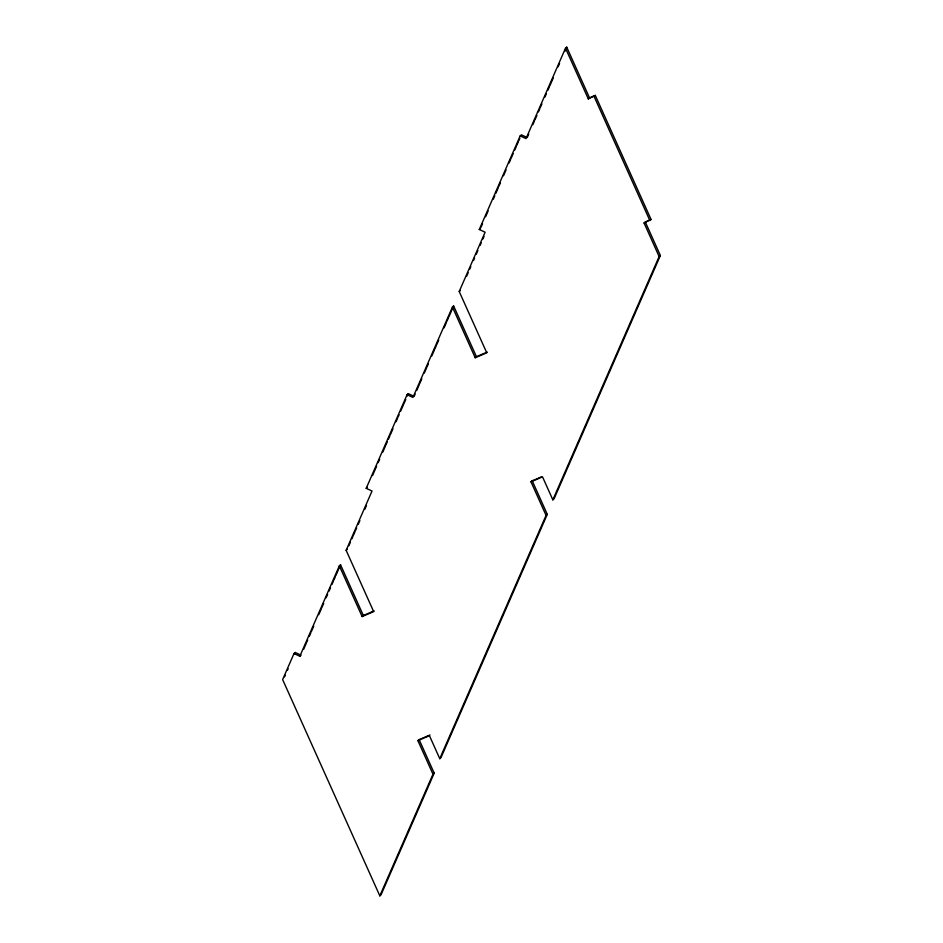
<?xml version="1.0" encoding="UTF-8"?>
<svg xmlns="http://www.w3.org/2000/svg" width="943" height="943" viewBox="0 0 943 943"><rect width="100%" height="100%" fill="white"/><g stroke="black" fill="none" stroke-linecap="round" stroke-linejoin="round"><path stroke-width="1.41" d="M294.016 653.534L299.839 656.245L301.053 655.196L295.23 652.485L294.016 653.534L282.629 679.573L379.829 895.85L381.043 894.801L434.193 773.154L419.116 739.595L420.554 738.982M362.124 616.557L363.35 615.508L340.553 564.798L339.339 565.847L362.124 616.557L373.676 611.618L346.128 550.311L372.025 491.032L366.202 488.321L407.093 394.704L408.319 393.655L414.142 396.378L415.168 394.021M475.213 357.739L476.427 356.678L453.642 305.968L452.428 307.029L475.213 357.739L486.753 352.8L459.206 291.493L485.115 232.214L479.28 229.491L520.182 135.886L521.396 134.837L526.713 137.313M284.562 676.897L285.269 675.271M287.403 670.39L288.122 668.764M294.522 654.112L295.23 652.485M372.532 475.567L376.622 466.207M378.155 462.695L379.687 459.182M382.752 452.168L385.31 446.31M385.817 445.143L387.349 441.63M388.375 439.297L389.907 435.784M390.426 434.617L392.983 428.759M396.048 421.745L397.581 418.232M398.087 417.065L399.113 414.72M400.645 411.207L403.203 405.36M403.71 404.193L405.761 399.514M407.293 396.001L408.319 393.655M481.013 227.275L482.545 223.762M485.61 216.749L488.168 210.89M493.283 199.197L494.816 195.684M495.841 193.339L498.399 187.492M498.906 186.325L500.438 182.812M503.503 175.787L506.061 169.94M509.126 162.915L510.67 159.414M511.177 158.235L513.216 153.556M514.76 150.055L516.293 146.542M516.799 145.375L518.332 141.863M518.85 140.684L519.864 138.35M299.839 656.245L339.339 565.847M452.428 307.029L412.928 397.427L407.093 394.704M565.505 48.199L588.302 98.909L589.528 97.86L566.731 47.15L565.505 48.199L526.005 138.609L520.182 135.886M348.863 545.785L350.395 542.272M351.939 538.736L352.977 536.355M353.507 535.164L355.075 531.569M355.605 530.355L356.666 527.939M358.257 524.273L359.872 520.583M364.788 509.338L366.45 505.519M416.712 390.496L419.258 384.65M419.776 383.495L421.804 378.838M424.326 373.051L426.849 367.298M427.344 366.155L428.346 363.868M431.835 355.876L434.31 350.207M434.806 349.087L436.279 345.704M436.774 344.572L438.731 340.093M444.082 327.858L446.487 322.341M446.97 321.245L448.408 317.944M448.892 316.848L451.273 311.402M451.744 310.318L453.642 305.968M466.585 276.346L468.164 272.739M469.744 269.109L470.816 266.669M473.504 260.527L474.588 258.04M476.227 254.292L477.877 250.508M480.093 245.428L481.213 242.858M482.91 238.992L484.042 236.398M527.231 137.56L528.764 134.036M532.854 124.676L534.386 121.187M534.893 120.02L536.909 115.388M538.418 111.934L539.926 108.48M540.433 107.337L541.93 103.895M544.924 97.058L546.41 93.652M547.895 90.269L549.368 86.886M549.863 85.754L553.282 77.915M558.126 66.823L559.576 63.511M564.833 51.488L566.731 47.15M303.622 649.326L306.18 643.48M306.687 642.313L307.701 639.991M309.221 636.501L310.742 633.036M311.249 631.881L313.76 626.117M318.746 614.695L321.221 609.037M321.716 607.905L323.685 603.402M326.137 597.791L327.598 594.444M329.06 591.108L330.51 587.784M331.96 584.471L333.409 581.159M333.881 580.063L335.319 576.774M335.802 575.678L338.183 570.22M338.655 569.136L340.553 564.798M379.829 895.85L432.978 774.203L434.193 773.154M432.978 774.203L417.902 740.644L429.442 735.705L439.768 758.679L546.068 515.385L547.282 514.336L532.206 480.777L535.082 479.539M546.068 515.385L530.98 481.826L542.531 476.887L552.846 499.849L659.145 256.555L660.371 255.506L645.283 221.959L644.069 223.008L659.145 256.555M547.282 514.336L440.982 757.618L439.768 758.679M660.371 255.506L554.071 498.8L552.846 499.849M588.302 98.909L595.292 95.384L651.071 219.483L644.069 223.008M479.28 229.491L480.506 228.442M459.206 291.493L460.432 290.444M366.202 488.321L367.416 487.26M346.128 550.311L347.342 549.262M530.98 481.826L532.206 480.777M417.902 740.644L419.116 739.595M589.528 97.86L595.292 95.384M645.542 221.853L647.346 221.075M648.454 220.603L649.267 220.249M649.692 220.073L651.071 219.483M476.427 356.678L487.26 352.057M535.813 479.233L537.251 478.62M537.97 478.301L539.42 477.688M540.139 477.382L541.577 476.757M363.35 615.508L374.171 610.875M422.004 738.357L423.442 737.744M424.161 737.438L427.78 735.894M428.499 735.587L429.937 734.962M594.078 96.434L649.845 220.532"/></g></svg>
